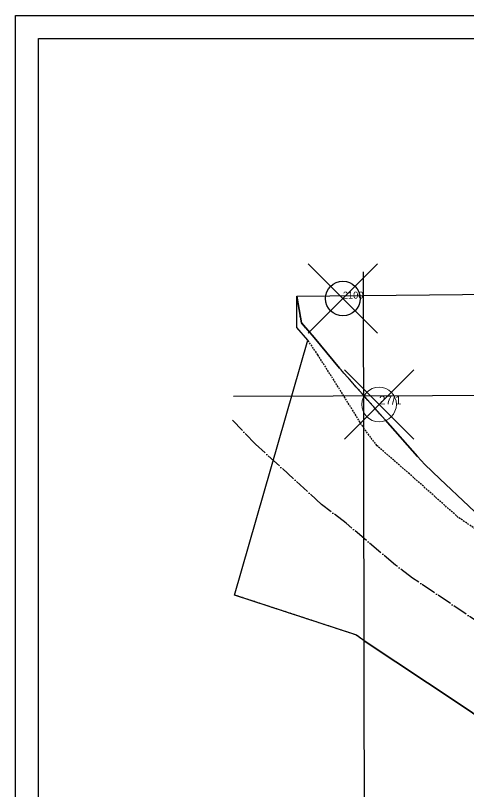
# Model space of a CAD drawing. Header units: millimetres. Extents: x -7 to 1289, y -927 to 689.
# Drawn here: x -6.6 to 124.2, y 465.2 to 689.2 of the extents above; entities that cross this region are included whole.
import ezdxf

# ---------------------------------------------------------------- set-up
doc = ezdxf.new("R2010")
doc.units = ezdxf.units.MM
doc.header["$PDMODE"] = 35
doc.header["$PDSIZE"] = 10
for name, pattern in [('04b018', [5.49, 4.32, -0.54, 0.09, -0.54]), ('ACAD_ISO02W100', [15, 12, -3]), ('DASHED', [0.75, 0.5, -0.25])]:
    doc.linetypes.add(name, pattern=pattern)
for name, color, linetype in [('Image', 7, 'Continuous'), ('Legend', 250, 'Continuous'), ('Line_Marking_Adusting_Sheet', 1, 'Continuous'), ('Line_River', 5, 'Continuous'), ('Text_Gird_No', 1, 'Continuous')]:
    doc.layers.add(name, color=color, linetype=linetype)
for name, color, linetype, lineweight in [('Line_Vahivat', 250, 'ACAD_ISO02W100', 25), ('Poly_Off', 250, 'Continuous', 30), ('Poly_Survey_Bndry', 250, 'Continuous', 30), ('Poly_Village_Bndry', 250, 'Continuous', 30)]:
    doc.layers.add(name, color=color, linetype=linetype, lineweight=lineweight)
doc.layers.add('Text_Chalta_No', color=5, linetype='Continuous', lineweight=0, true_color=0x0000ff)
doc.styles.get("Standard").update_dxf_attribs({"font": 'Sakal Marathi_N_Ship.TTF'})
picture_1 = doc.add_image_def('image1.jpg', size_in_pixel=(14352, 10750))

msp = doc.modelspace()

# ---------------------------------------------------------------- linework, layer by layer
at = {"layer": 'Legend'}
msp.add_lwpolyline([(-6.62, 689.25), (1050.92, 689.25), (1050.92, -6.62), (-6.62, -6.62)], close=True, dxfattribs=at)
at = {"layer": 'Legend', "lineweight": 30}
msp.add_lwpolyline([(932.74, 0), (0, 0), (0, 682.63), (932.74, 682.63), (1044.3, 682.63), (1044.3, 640.33), (1044.3, 605.88), (1044.3, 588.85), (1044.3, 581.63), (1044.3, 569.82), (1044.3, 133.91), (1044.3, 74.45), (1044.3, 34.5), (1044.3, 0)], close=True, dxfattribs=at)
at = {"layer": 'Line_Marking_Adusting_Sheet'}
for points in [[(93.71, 615.2), (94.74, 63.16)], [(803.63, 581.7), (56.3, 579.27)]]:
    msp.add_lwpolyline(points, dxfattribs=at)
at = {"layer": 'Line_River', "linetype": '04b018'}
msp.add_lwpolyline([(218.43, 451.32), (187.28, 476.87), (163.75, 492.68), (132.64, 510.22), (108.05, 526.79), (103.1, 530.54), (88.86, 542.61), (81.74, 548.08), (62.7, 565.47), (56.03, 572.37)], dxfattribs=at)
at = {"layer": 'Line_Vahivat', "linetype": 'DASHED'}
msp.add_lwpolyline([(148.17, 530.49), (139.67, 534.3), (127.41, 540.13), (121.22, 544.31), (107.09, 556.9), (97.76, 565.03), (94.09, 569.85), (86.96, 581.33), (80.67, 591.24), (77.78, 595.54)], dxfattribs=at)
at = {"layer": 'Poly_Off'}
for points in [[(74.64, 608.17), (208.6, 609.56)], [(56.58, 521.91), (77.78, 595.54), (74.61, 599.19), (74.64, 608.17)]]:
    msp.add_lwpolyline(points, dxfattribs=at)
at = {"layer": 'Poly_Survey_Bndry'}
for points in [[(124.25, 547.53), (115.93, 555.45), (111.58, 559.59), (109.42, 561.94), (100.1, 572.47), (86.96, 587.41), (79.62, 596.27), (75.95, 600.47), (74.64, 608.17), (208.6, 609.56)], [(129.42, 485.11), (121.16, 490.72), (94.32, 508.5), (91.65, 510.39), (56.58, 521.91), (77.78, 595.54), (74.61, 599.19), (74.64, 608.17), (75.95, 600.47), (79.62, 596.27), (86.96, 587.41), (100.1, 572.47), (109.42, 561.94), (111.58, 559.59), (115.93, 555.45), (124.25, 547.53)], [(186.78, 506.85), (186.41, 507.14), (182.03, 510.31), (177.83, 512.97), (172.76, 515.96), (161.9, 522.44), (157.65, 524.92), (149.92, 529.43), (144.25, 532.87), (132.37, 540.13), (130.93, 541.33), (124.25, 547.53), (115.93, 555.45), (111.58, 559.59), (109.42, 561.94), (100.1, 572.47)]]:
    msp.add_lwpolyline(points, dxfattribs=at)
at = {"layer": 'Poly_Survey_Bndry', "linetype": 'DASHED'}
for points in [[(100.1, 572.47), (86.96, 587.41), (79.62, 596.27), (75.95, 600.47), (74.64, 608.17)], [(94.32, 508.5), (91.65, 510.39), (56.58, 521.91)]]:
    msp.add_lwpolyline(points, dxfattribs=at)
at = {"layer": 'Poly_Village_Bndry'}
msp.add_lwpolyline([(94.32, 508.5), (121.16, 490.72), (129.42, 485.11), (132.74, 483.37), (149.95, 473.77), (165.64, 464.12), (175.95, 456.95), (181.99, 452.75), (188.58, 448.17), (191.86, 444.77), (202.27, 432.9)], dxfattribs=at)
at = {"layer": 'Text_Chalta_No'}
msp.add_point((98.34, 576.93), dxfattribs=at)
at = {"layer": 'Text_Gird_No'}
msp.add_point((87.89, 607.5), dxfattribs=at)

# ---------------------------------------------------------------- texts
at = {"layer": 'Text_Chalta_No'}
msp.add_text('27/1', height=2.5, dxfattribs=at).set_placement((98.34, 576.93))
at = {"layer": 'Text_Gird_No'}
msp.add_text('2100', height=2, dxfattribs=at).set_placement((87.89, 607.5))

# ---------------------------------------------------------------- pictures from other files: only their frames are drawn
at = {"layer": 'Image'}
image = msp.add_image(picture_1, insert=(0, 0), size_in_units=(911.35, 682.63), dxfattribs=at)
image.dxf.flags = 7

doc.saveas('drawing.dxf')
